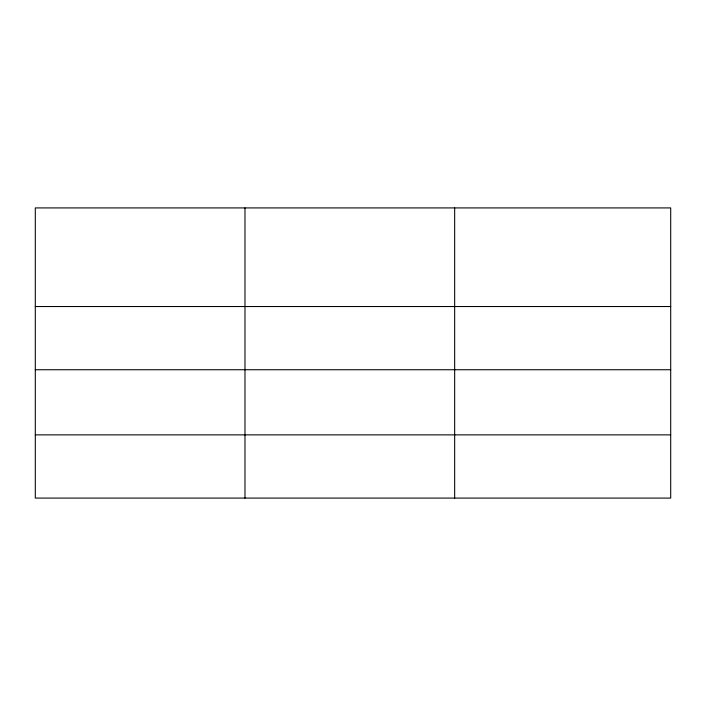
<?xml version="1.0" encoding="UTF-8"?>
<svg xmlns="http://www.w3.org/2000/svg" width="706" height="706" viewBox="0 0 706 706"><rect width="100%" height="100%" fill="white"/><g stroke="black" fill="none" stroke-linecap="round" stroke-linejoin="round"><path stroke-width="1.06" d="M670.7 369.741L670.7 207.917L35.3 207.917L35.3 498.083L670.7 498.083L670.7 369.741L35.3 369.741M35.3 306.528L670.7 306.528M35.3 434.87L670.7 434.87M454.664 207.917L454.664 498.083M244.982 207.917L244.982 498.083"/></g></svg>
